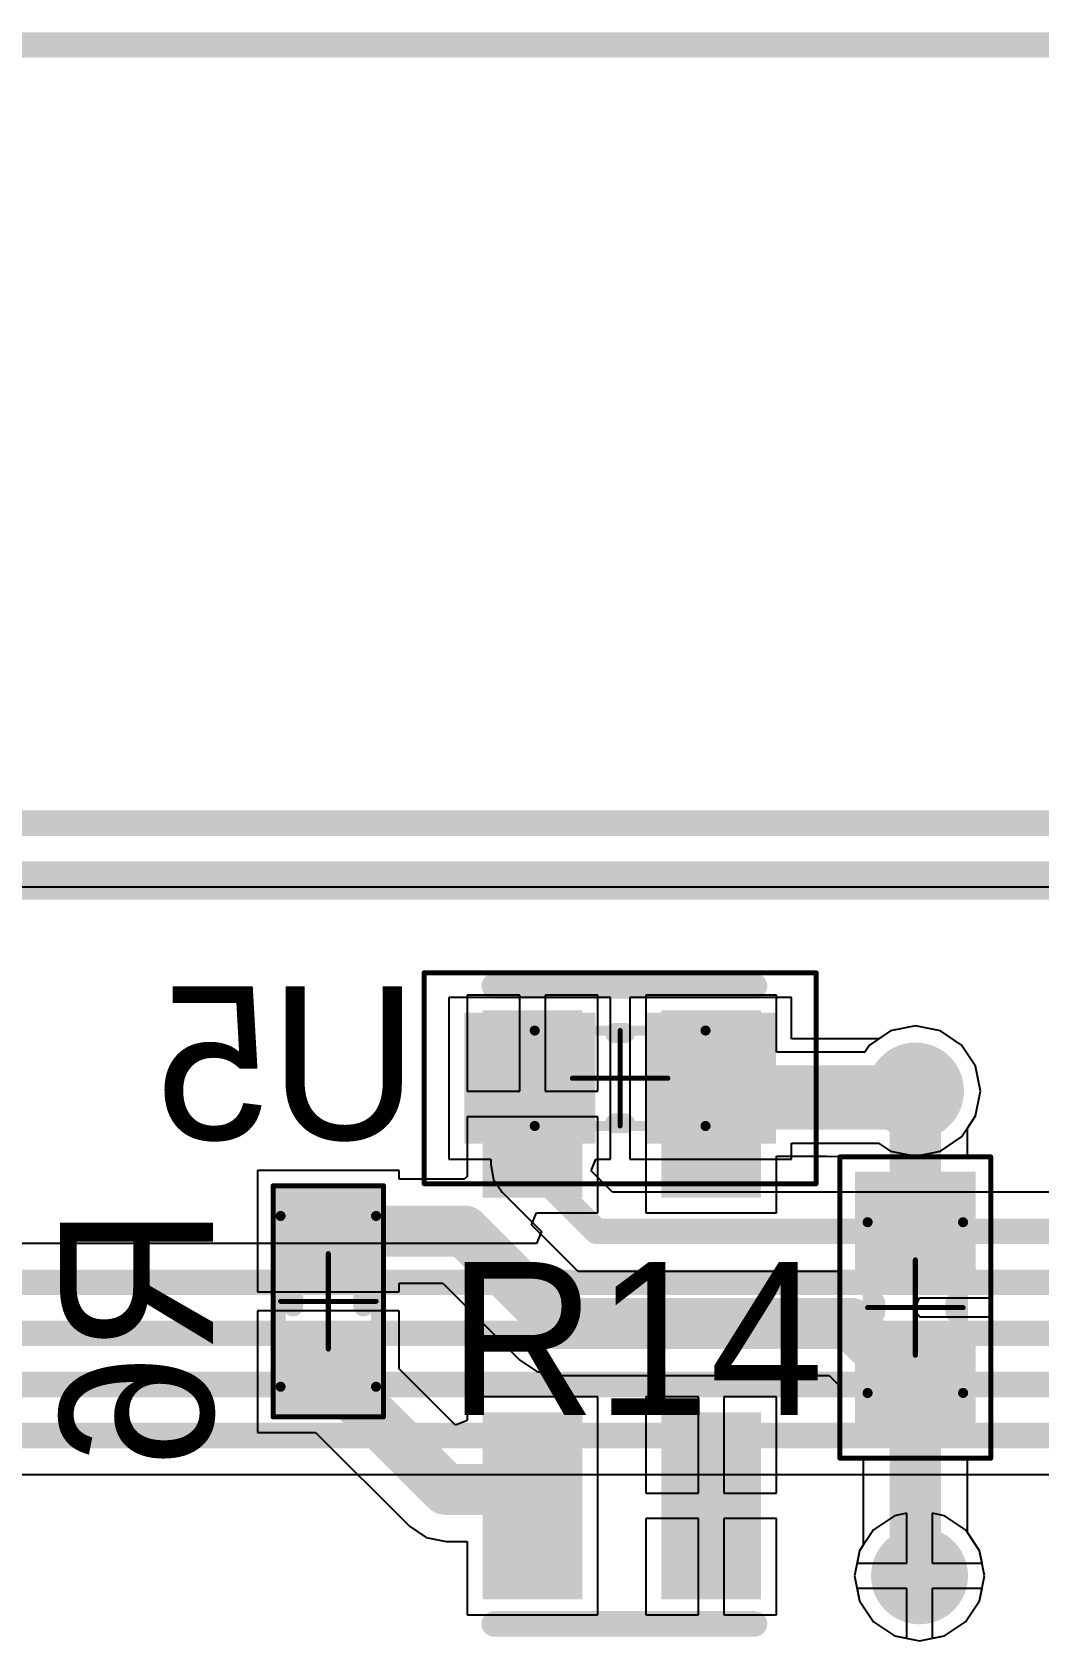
# Model space of a CAD drawing. Header units: millimetres. Extents: x 0 to 146, y 0 to 35.
# Drawn here: x 39.35 to 49.36, y 18.02 to 34.04 of the extents above; entities that cross this region are included whole.
import ezdxf

# ---------------------------------------------------------------- set-up
doc = ezdxf.new("R2010")
doc.units = ezdxf.units.MM
for name, color, linetype in [('BottomLayer', 5, 'Continuous'), ('BottomOverlay', 54, 'Continuous'), ('BottomPaste', 16, 'Continuous'), ('BottomSolder', 6, 'Continuous'), ('Mechanical1', 6, 'Continuous'), ('Mechanical13', 56, 'Continuous'), ('Mechanical15', 56, 'Continuous'), ('MultiLayer', 9, 'Continuous'), ('TopLayer', 1, 'Continuous'), ('TopOverlay', 2, 'Continuous'), ('TopPaste', 8, 'Continuous'), ('TopSolder', 216, 'Continuous'), ('ViaHoleLayer', 16, 'Continuous')]:
    doc.layers.add(name, color=color, linetype=linetype)

# ---------------------------------------------------------------- blocks, each defined once
blk = doc.blocks.new('QRE1113GR_B_14')
at = {"layer": 'BottomLayer'}
for points in [[(-2.82999942, 0.4939995199999999), (-1.17000274, 0.4939995199999999), (-2.82999942, 1.28400048), (-1.17000274, 1.28400048)], [(1.17000274, 0.4939995199999999), (2.82999942, 0.4939995199999999), (1.17000274, 1.28400048), (2.82999942, 1.28400048)], [(-2.82999942, -1.28400048), (-1.17000274, -1.28400048), (-2.82999942, -0.4939995199999999), (-1.17000274, -0.4939995199999999)], [(1.17000274, -1.28400048), (2.82999942, -1.28400048), (1.17000274, -0.4939995199999999), (2.82999942, -0.4939995199999999)]]:
    blk.add_solid(points, dxfattribs=at)
at = {"layer": 'BottomOverlay', "const_width": 0.254}
for points in [[(-3.175, -1.27), (-3.175, 1.3199999)], [(3.175, -1.27), (3.175, 1.3199999)], [(1.651, -2.032), (1.524, -2.032)]]:
    blk.add_lwpolyline(points, dxfattribs=at)
at = {"layer": 'BottomOverlay', "const_width": 0.127}
for points in [[(-3.2385, 1.3199999, 1), (-3.1115, 1.3199999, 1)], [(3.1115, 1.3199999, 1), (3.2385, 1.3199999, 1)], [(-3.2385, -1.27, 1), (-3.1115, -1.27, 1)], [(3.1115, -1.27, 1), (3.2385, -1.27, 1)], [(1.4605, -2.032, 1), (1.5875, -2.032, 1)], [(1.5875, -2.032, 1), (1.7145, -2.032, 1)]]:
    blk.add_lwpolyline(points, format="xyb", close=True, dxfattribs=at)
at = {"layer": 'BottomPaste'}
for points in [[(-2.82999942, 0.4939995199999999), (-1.17000274, 0.4939995199999999), (-2.82999942, 1.28400048), (-1.17000274, 1.28400048)], [(1.17000274, 0.4939995199999999), (2.82999942, 0.4939995199999999), (1.17000274, 1.28400048), (2.82999942, 1.28400048)], [(-2.82999942, -1.28400048), (-1.17000274, -1.28400048), (-2.82999942, -0.4939995199999999), (-1.17000274, -0.4939995199999999)], [(1.17000274, -1.28400048), (2.82999942, -1.28400048), (1.17000274, -0.4939995199999999), (2.82999942, -0.4939995199999999)]]:
    blk.add_solid(points, dxfattribs=at)
at = {"layer": 'BottomSolder'}
for points in [[(-2.93159942, 0.39239952), (-1.06840274, 0.39239952), (-2.93159942, 1.38560048), (-1.06840274, 1.38560048)], [(1.06840274, 0.39239952), (2.93159942, 0.39239952), (1.06840274, 1.38560048), (2.93159942, 1.38560048)], [(-2.93159942, -1.38560048), (-1.06840274, -1.38560048), (-2.93159942, -0.39239952), (-1.06840274, -0.39239952)], [(1.06840274, -1.38560048), (2.93159942, -1.38560048), (1.06840274, -0.39239952), (2.93159942, -0.39239952)]]:
    blk.add_solid(points, dxfattribs=at)
blk = doc.blocks.new('RESC0603_1608__M_49')
at = {"layer": 'Mechanical13', "const_width": 0.0999998}
for points in [[(0.8500008399999999, 0.47500032), (-0.8499983, 0.47500032)], [(-0.8499983, 0.47500032), (-0.8499983, -0.47499778)], [(0.8500008399999999, 0.47500032), (0.8500008399999999, -0.47499778)], [(0.8500008399999999, -0.47499778), (-0.8499983, -0.47499778)]]:
    blk.add_lwpolyline(points, dxfattribs=at)
at = {"layer": 'Mechanical13', "const_width": 0.0499999}
for points in [[(-0.8749969799999999, 0.47500032, 1), (-0.8249996199999998, 0.47500032, 1)], [(-0.8749969799999999, 0.47500032, 1), (-0.8249996199999998, 0.47500032, 1)], [(0.8250021599999999, 0.47500032, 1), (0.87499952, 0.47500032, 1)], [(0.8250021599999999, 0.47500032, 1), (0.87499952, 0.47500032, 1)], [(-0.8749969799999999, -0.47499778, 1), (-0.8249996199999998, -0.47499778, 1)], [(-0.8749969799999999, -0.47499778, 1), (-0.8249996199999998, -0.47499778, 1)], [(0.8250021599999999, -0.47499778, 1), (0.87499952, -0.47499778, 1)], [(0.8250021599999999, -0.47499778, 1), (0.87499952, -0.47499778, 1)]]:
    blk.add_lwpolyline(points, format="xyb", close=True, dxfattribs=at)
at = {"layer": 'Mechanical15', "const_width": 0.0499999}
for points in [[(1.95000118, 1.05000044), (-1.94999864, 1.05000044)], [(-1.94999864, 1.05000044), (-1.94999864, -1.0499979)], [(1.95000118, 1.05000044), (1.95000118, -1.0499979)], [(2.54e-06, 0.47500032), (2.54e-06, -0.47499778)], [(0.47500286, 2.54e-06), (-0.47499778, 2.54e-06)], [(1.95000118, -1.0499979), (-1.94999864, -1.0499979)]]:
    blk.add_lwpolyline(points, dxfattribs=at)
at = {"layer": 'Mechanical15', "const_width": 0.02499868}
for points in [[(-1.96249798, 1.05000044, 1), (-1.9374993, 1.05000044, 1)], [(-1.96249798, 1.05000044, 1), (-1.9374993, 1.05000044, 1)], [(1.93750184, 1.05000044, 1), (1.96250052, 1.05000044, 1)], [(1.93750184, 1.05000044, 1), (1.96250052, 1.05000044, 1)], [(-0.0124968, 0.47500032, 1), (0.01250188, 0.47500032, 1)], [(-0.48749712, 2.54e-06, 1), (-0.46249844, 2.54e-06, 1)], [(0.46250352, 2.54e-06, 1), (0.4875022, 2.54e-06, 1)], [(-0.0124968, -0.47499778, 1), (0.01250188, -0.47499778, 1)], [(-1.96249798, -1.0499979, 1), (-1.9374993, -1.0499979, 1)], [(-1.96249798, -1.0499979, 1), (-1.9374993, -1.0499979, 1)], [(1.93750184, -1.0499979, 1), (1.96250052, -1.0499979, 1)], [(1.93750184, -1.0499979, 1), (1.96250052, -1.0499979, 1)]]:
    blk.add_lwpolyline(points, format="xyb", close=True, dxfattribs=at)
at = {"layer": 'TopLayer'}
for points in [[(-0.3499993, -0.54999636), (-0.3499993, 0.55000144), (-1.4499971, -0.54999636), (-1.4499971, 0.55000144)], [(1.44999964, -0.54999636), (1.44999964, 0.55000144), (0.35000184, -0.54999636), (0.35000184, 0.55000144)]]:
    blk.add_solid(points, dxfattribs=at)
at = {"layer": 'TopOverlay', "const_width": 0.1999996}
for points in [[(0.0499999, 0.4500016399999999), (-0.0499999, 0.4500016399999999)], [(0.0499999, -0.4500016399999999), (-0.0499999, -0.4500016399999999)]]:
    blk.add_lwpolyline(points, dxfattribs=at)
at = {"layer": 'TopOverlay', "const_width": 0.0999998}
for points in [[(-0.0999998, 0.4500016399999999, 1), (0, 0.4500016399999999, 1)], [(0, 0.4500016399999999, 1), (0.0999998, 0.4500016399999999, 1)], [(-0.0999998, -0.4500016399999999, 1), (0, -0.4500016399999999, 1)], [(0, -0.4500016399999999, 1), (0.0999998, -0.4500016399999999, 1)]]:
    blk.add_lwpolyline(points, format="xyb", close=True, dxfattribs=at)
at = {"layer": 'TopPaste'}
for points in [[(-0.3499993, -0.54999636), (-0.3499993, 0.55000144), (-1.4499971, -0.54999636), (-1.4499971, 0.55000144)], [(1.44999964, -0.54999636), (1.44999964, 0.55000144), (0.35000184, -0.54999636), (0.35000184, 0.55000144)]]:
    blk.add_solid(points, dxfattribs=at)
at = {"layer": 'TopSolder'}
for points in [[(-0.2483993, -0.65159636), (-0.2483993, 0.65160144), (-1.5515971, -0.65159636), (-1.5515971, 0.65160144)], [(1.55159964, -0.65159636), (1.55159964, 0.65160144), (0.24840184, -0.65159636), (0.24840184, 0.65160144)]]:
    blk.add_solid(points, dxfattribs=at)
blk = doc.blocks.new('RESC0603_1608__N_B_56')
at = {"layer": 'BottomLayer'}
for points in [[(-1.2499975, 0.499999), (-1.2499975, -0.499999), (-0.3499993, 0.499999), (-0.3499993, -0.499999)], [(0.35000184, 0.499999), (0.35000184, -0.499999), (1.25000004, 0.499999), (1.25000004, -0.499999)]]:
    blk.add_solid(points, dxfattribs=at)
at = {"layer": 'BottomOverlay', "const_width": 0.1999996}
for points in [[(0.0499999, 0.3999992), (-0.0499999, 0.3999992)], [(0.0499999, -0.3999992), (-0.0499999, -0.3999992)]]:
    blk.add_lwpolyline(points, dxfattribs=at)
at = {"layer": 'BottomOverlay', "const_width": 0.0999998}
for points in [[(-0.0999998, 0.3999992, 1), (0, 0.3999992, 1)], [(0, 0.3999992, 1), (0.0999998, 0.3999992, 1)], [(-0.0999998, -0.3999992, 1), (0, -0.3999992, 1)], [(0, -0.3999992, 1), (0.0999998, -0.3999992, 1)]]:
    blk.add_lwpolyline(points, format="xyb", close=True, dxfattribs=at)
at = {"layer": 'BottomPaste'}
for points in [[(-1.2499975, 0.499999), (-1.2499975, -0.499999), (-0.3499993, 0.499999), (-0.3499993, -0.499999)], [(0.35000184, 0.499999), (0.35000184, -0.499999), (1.25000004, 0.499999), (1.25000004, -0.499999)]]:
    blk.add_solid(points, dxfattribs=at)
at = {"layer": 'BottomSolder'}
for points in [[(-1.3515975, 0.601599), (-1.3515975, -0.601599), (-0.2483993, 0.601599), (-0.2483993, -0.601599)], [(0.24840184, 0.601599), (0.24840184, -0.601599), (1.35160004, 0.601599), (1.35160004, -0.601599)]]:
    blk.add_solid(points, dxfattribs=at)
at = {"layer": 'Mechanical13', "const_width": 0.0999998}
for points in [[(0.8500008399999999, 0.47500032), (-0.8499983, 0.47500032)], [(-0.8499983, -0.47499778), (-0.8499983, 0.47500032)], [(0.8500008399999999, -0.47499778), (0.8500008399999999, 0.47500032)], [(0.8500008399999999, -0.47499778), (-0.8499983, -0.47499778)]]:
    blk.add_lwpolyline(points, dxfattribs=at)
at = {"layer": 'Mechanical13', "const_width": 0.0499999}
for points in [[(-0.8749969799999999, 0.47500032, 1), (-0.8249996199999998, 0.47500032, 1)], [(-0.8749969799999999, 0.47500032, 1), (-0.8249996199999998, 0.47500032, 1)], [(0.8250021599999999, 0.47500032, 1), (0.87499952, 0.47500032, 1)], [(0.8250021599999999, 0.47500032, 1), (0.87499952, 0.47500032, 1)], [(-0.8749969799999999, -0.47499778, 1), (-0.8249996199999998, -0.47499778, 1)], [(-0.8749969799999999, -0.47499778, 1), (-0.8249996199999998, -0.47499778, 1)], [(0.8250021599999999, -0.47499778, 1), (0.87499952, -0.47499778, 1)], [(0.8250021599999999, -0.47499778, 1), (0.87499952, -0.47499778, 1)]]:
    blk.add_lwpolyline(points, format="xyb", close=True, dxfattribs=at)
at = {"layer": 'Mechanical15', "const_width": 0.0499999}
for points in [[(1.50000208, 0.75000104), (-1.49999954, 0.75000104)], [(-1.49999954, -0.7499985), (-1.49999954, 0.75000104)], [(1.50000208, -0.7499985), (1.50000208, 0.75000104)], [(2.54e-06, -0.47499778), (2.54e-06, 0.47500032)], [(0.47500286, 0), (-0.47499778, 0)], [(1.50000208, -0.7499985), (-1.49999954, -0.7499985)]]:
    blk.add_lwpolyline(points, dxfattribs=at)
at = {"layer": 'Mechanical15', "const_width": 0.02499868}
for points in [[(-1.51249888, 0.75000104, 1), (-1.4875002, 0.75000104, 1)], [(-1.51249888, 0.75000104, 1), (-1.4875002, 0.75000104, 1)], [(1.48750274, 0.75000104, 1), (1.51250142, 0.75000104, 1)], [(1.48750274, 0.75000104, 1), (1.51250142, 0.75000104, 1)], [(-0.0124968, 0.47500032, 1), (0.01250188, 0.47500032, 1)], [(-0.48749712, 0, 1), (-0.46249844, 0, 1)], [(0.46250352, 0, 1), (0.4875022, 0, 1)], [(-0.0124968, -0.47499778, 1), (0.01250188, -0.47499778, 1)], [(-1.51249888, -0.7499985, 1), (-1.4875002, -0.7499985, 1)], [(-1.51249888, -0.7499985, 1), (-1.4875002, -0.7499985, 1)], [(1.48750274, -0.7499985, 1), (1.51250142, -0.7499985, 1)], [(1.48750274, -0.7499985, 1), (1.51250142, -0.7499985, 1)]]:
    blk.add_lwpolyline(points, format="xyb", close=True, dxfattribs=at)
blk = doc.blocks.new('RESC0603_1608__L_B_57')
at = {"layer": 'BottomLayer'}
for points in [[(-1.0499979, 0.44999656), (-1.0499979, -0.4500016399999999), (-0.3499993, 0.44999656), (-0.3499993, -0.4500016399999999)], [(0.35000184, 0.44999656), (0.35000184, -0.4500016399999999), (1.05000044, 0.44999656), (1.05000044, -0.4500016399999999)]]:
    blk.add_solid(points, dxfattribs=at)
at = {"layer": 'BottomOverlay', "const_width": 0.1999996}
for points in [[(-0.0499999, 0.35000184), (0.0499999, 0.35000184)], [(-0.0499999, -0.35000184), (0.0499999, -0.35000184)]]:
    blk.add_lwpolyline(points, dxfattribs=at)
at = {"layer": 'BottomOverlay', "const_width": 0.0999998}
for points in [[(-0.0999998, 0.35000184, 1), (0, 0.35000184, 1)], [(0, 0.35000184, 1), (0.0999998, 0.35000184, 1)], [(-0.0999998, -0.35000184, 1), (0, -0.35000184, 1)], [(0, -0.35000184, 1), (0.0999998, -0.35000184, 1)]]:
    blk.add_lwpolyline(points, format="xyb", close=True, dxfattribs=at)
at = {"layer": 'BottomPaste'}
for points in [[(-1.0499979, 0.44999656), (-1.0499979, -0.4500016399999999), (-0.3499993, 0.44999656), (-0.3499993, -0.4500016399999999)], [(0.35000184, 0.44999656), (0.35000184, -0.4500016399999999), (1.05000044, 0.44999656), (1.05000044, -0.4500016399999999)]]:
    blk.add_solid(points, dxfattribs=at)
at = {"layer": 'BottomSolder'}
for points in [[(-1.1515979, 0.55159656), (-1.1515979, -0.5516016399999999), (-0.2483993, 0.55159656), (-0.2483993, -0.5516016399999999)], [(0.24840184, 0.55159656), (0.24840184, -0.5516016399999999), (1.15160044, 0.55159656), (1.15160044, -0.5516016399999999)]]:
    blk.add_solid(points, dxfattribs=at)
at = {"layer": 'Mechanical13', "const_width": 0.0999998}
for points in [[(-0.8499983, 0.47499778), (-0.8499983, -0.47500286)], [(-0.8499983, 0.47499778), (0.8500008399999999, 0.47499778)], [(0.8500008399999999, 0.47499778), (0.8500008399999999, -0.47500286)], [(-0.8499983, -0.47500286), (0.8500008399999999, -0.47500286)]]:
    blk.add_lwpolyline(points, dxfattribs=at)
at = {"layer": 'Mechanical13', "const_width": 0.0499999}
for points in [[(-0.8749969799999999, 0.47499778, 1), (-0.8249996199999998, 0.47499778, 1)], [(-0.8749969799999999, 0.47499778, 1), (-0.8249996199999998, 0.47499778, 1)], [(0.8250021599999999, 0.47499778, 1), (0.87499952, 0.47499778, 1)], [(0.8250021599999999, 0.47499778, 1), (0.87499952, 0.47499778, 1)], [(-0.8749969799999999, -0.47500286, 1), (-0.8249996199999998, -0.47500286, 1)], [(-0.8749969799999999, -0.47500286, 1), (-0.8249996199999998, -0.47500286, 1)], [(0.8250021599999999, -0.47500286, 1), (0.87499952, -0.47500286, 1)], [(0.8250021599999999, -0.47500286, 1), (0.87499952, -0.47500286, 1)]]:
    blk.add_lwpolyline(points, format="xyb", close=True, dxfattribs=at)
at = {"layer": 'Mechanical15', "const_width": 0.0499999}
for points in [[(-1.1499977, 0.5499989), (-1.1499977, -0.55000144)], [(-1.1499977, 0.5499989), (1.15000024, 0.5499989)], [(2.54e-06, 0.47499778), (2.54e-06, -0.47500286)], [(1.15000024, 0.5499989), (1.15000024, -0.55000144)], [(-0.47499778, -2.54e-06), (0.47500032, -2.54e-06)], [(-1.1499977, -0.55000144), (1.15000024, -0.55000144)]]:
    blk.add_lwpolyline(points, dxfattribs=at)
at = {"layer": 'Mechanical15', "const_width": 0.02499868}
for points in [[(-1.16249704, 0.5499989, 1), (-1.13749836, 0.5499989, 1)], [(-1.16249704, 0.5499989, 1), (-1.13749836, 0.5499989, 1)], [(-0.0124968, 0.47499778, 1), (0.01250188, 0.47499778, 1)], [(1.1375009, 0.5499989, 1), (1.16249958, 0.5499989, 1)], [(1.1375009, 0.5499989, 1), (1.16249958, 0.5499989, 1)], [(-0.48749712, -2.54e-06, 1), (-0.46249844, -2.54e-06, 1)], [(0.46250098, -2.54e-06, 1), (0.4874996599999999, -2.54e-06, 1)], [(-0.0124968, -0.47500286, 1), (0.01250188, -0.47500286, 1)], [(-1.16249704, -0.55000144, 1), (-1.13749836, -0.55000144, 1)], [(-1.16249704, -0.55000144, 1), (-1.13749836, -0.55000144, 1)], [(1.1375009, -0.55000144, 1), (1.16249958, -0.55000144, 1)], [(1.1375009, -0.55000144, 1), (1.16249958, -0.55000144, 1)]]:
    blk.add_lwpolyline(points, format="xyb", close=True, dxfattribs=at)

msp = doc.modelspace()

# ---------------------------------------------------------------- linework, layer by layer
at = {"layer": 'BottomLayer'}
for p, q in [((2.03661264, 25.52737846), (138.56156184, 25.52737592)), ((44.19903784, 24.44968186), (43.6770399, 24.44968186)), ((43.6770399, 24.44968186), (43.6770399, 23.49268098)), ((44.19903784, 23.49268098), (44.19903784, 24.44968186)), ((44.97504086, 24.44968186), (44.45303784, 24.44968186)), ((44.45303784, 24.44968186), (44.45303784, 23.49268098)), ((44.97504086, 23.49268098), (44.97504086, 24.44968186)), ((46.75304086, 24.44968186), (45.4550399, 24.44968186)), ((45.4550399, 24.44968186), (45.4550399, 22.28168518)), ((46.75304086, 23.88363524), (46.75304086, 24.44968186)), ((47.8898458, 24.0935383), (47.6798005, 23.9531906)), ((48.1376101, 24.14282192), (47.8898458, 24.0935383)), ((48.3853744, 24.0935383), (48.1376101, 24.14282192)), ((48.59541969999999, 23.9531906), (48.3853744, 24.0935383)), ((47.63332612, 23.88363524), (46.75304086, 23.88363524)), ((47.6798005, 23.9531906), (47.63332612, 23.88363524)), ((48.73576739999999, 23.7431453), (48.59541969999999, 23.9531906)), ((48.78505102, 23.495381), (48.73576739999999, 23.7431453)), ((43.6770399, 23.49268098), (44.19903784, 23.49268098)), ((44.45303784, 23.49268098), (44.97504086, 23.49268098)), ((48.73576739999999, 23.2476167), (48.78505102, 23.495381)), ((44.32603784, 23.23868098), (43.6770399, 23.23868098)), ((43.6770399, 23.23868098), (43.6770399, 22.64405428)), ((44.97504086, 23.23868098), (44.32603784, 23.23868098)), ((44.97504086, 22.28168518), (44.97504086, 23.23868098)), ((48.6539921, 23.12523188), (48.73576739999999, 23.2476167)), ((48.6539921, 22.84338078), (48.6539921, 23.12523188)), ((46.75304086, 22.28168518), (46.75304086, 22.8477318)), ((46.75304086, 22.8477318), (47.25684224, 22.8477318)), ((47.25684224, 22.8477318), (47.38204138, 22.84337824)), ((47.38204138, 22.84337824), (47.38204138, 21.69933176)), ((48.89003938, 22.84338078), (48.6539921, 22.84338078)), ((48.89003938, 21.43538258), (48.89003938, 22.84338078)), ((42.99804202, 22.70538258), (41.59004382, 22.70538258)), ((41.59004382, 22.70538258), (41.59004382, 21.49738398)), ((42.99804202, 22.619335), (42.99804202, 22.70538258)), ((43.64691804, 22.619335), (42.99804202, 22.619335)), ((43.6770399, 22.64405428), (43.64691804, 22.619335)), ((44.3164468, 22.16435242), (44.36504969999999, 22.28168518)), ((44.36504969999999, 22.28168518), (44.97504086, 22.28168518)), ((45.4550399, 22.28168518), (46.75304086, 22.28168518)), ((44.78146745999999, 21.69933176), (44.3164468, 22.16435242)), ((47.38204138, 21.69933176), (44.78146745999999, 21.69933176)), ((41.59004382, 21.49738398), (42.99804202, 21.49738398)), ((42.99804202, 21.49738398), (42.99804202, 21.58343156)), ((42.99804202, 21.58343156), (43.43237694, 21.58343156)), ((43.43237694, 21.58343156), (44.20067614, 20.81513236)), ((42.99804202, 21.30538284), (41.59004382, 21.30538284)), ((41.59004382, 21.30538284), (41.59004382, 20.09738424)), ((42.99804202, 20.7298798), (42.99804202, 21.30538284)), ((48.12434114, 21.31423474), (48.17770907999999, 21.43538258)), ((48.18113554, 21.24338144), (48.12434114, 21.31423474)), ((48.17770907999999, 21.43538258), (48.89003938, 21.43538258)), ((48.89003938, 21.24338144), (48.18113554, 21.24338144)), ((48.89003938, 19.83538324), (48.89003938, 21.24338144)), ((43.55970713999999, 20.16821468), (42.99804202, 20.7298798)), ((44.20067614, 20.81513236), (44.36871238, 20.7028542)), ((44.36871238, 20.7028542), (44.56692382, 20.66342578)), ((44.56692382, 20.66342578), (44.56693652, 20.66342832)), ((44.56693652, 20.66342832), (47.27949904, 20.66342832)), ((47.27949904, 20.66342832), (47.38204138, 20.56088852)), ((47.38204138, 20.56088852), (47.38204138, 19.83538324)), ((44.97504086, 20.4496797), (43.6770399, 20.4496797)), ((43.6770399, 20.4496797), (43.6770399, 20.21681758)), ((44.97504086, 18.28168302), (44.97504086, 20.4496797)), ((45.97703783999999, 20.4496797), (45.4550399, 20.4496797)), ((45.4550399, 20.4496797), (45.4550399, 19.49267882)), ((45.97703783999999, 19.49267882), (45.97703783999999, 20.4496797)), ((46.75304086, 20.4496797), (46.23103784, 20.4496797)), ((46.23103784, 20.4496797), (46.23103784, 19.49267882)), ((46.75304086, 19.49267882), (46.75304086, 20.4496797)), ((43.6770399, 20.21681758), (43.55970713999999, 20.16821468)), ((41.59004382, 20.09738424), (42.16554686, 20.09738424)), ((42.16554686, 20.09738424), (43.10037353999999, 19.16255756)), ((47.38204138, 19.83538324), (47.61808866, 19.83538324)), ((47.61808866, 19.83538324), (47.61808866, 18.97482108)), ((48.6539921, 19.0995427), (48.6539921, 19.83538324)), ((48.6539921, 19.83538324), (48.89003938, 19.83538324)), ((45.4550399, 19.49267882), (45.97703783999999, 19.49267882)), ((46.23103784, 19.49267882), (46.75304086, 19.49267882)), ((45.97703783999999, 19.23867882), (45.4550399, 19.23867882)), ((45.4550399, 19.23867882), (45.4550399, 18.28168302)), ((45.97703783999999, 18.28168302), (45.97703783999999, 19.23867882)), ((46.75304086, 19.23867882), (46.23103784, 19.23867882)), ((46.23103784, 19.23867882), (46.23103784, 18.28168302)), ((46.75304086, 18.28168302), (46.75304086, 19.23867882)), ((43.10037353999999, 19.16255756), (43.26840723999999, 19.0502794)), ((48.77586638, 18.9171453), (48.6539921, 19.0995427)), ((43.26840723999999, 19.0502794), (43.46662122, 19.01085352)), ((43.46662122, 19.01085352), (43.6770399, 19.01085352)), ((43.6770399, 19.01085352), (43.6770399, 18.28168302)), ((47.57955178, 18.9171453), (47.53026816, 18.669381)), ((47.61808866, 18.97482108), (47.57955178, 18.9171453)), ((48.82515, 18.669381), (48.77586638, 18.9171453)), ((47.53026816, 18.669381), (47.57955178, 18.4216167)), ((48.77586638, 18.4216167), (48.82515, 18.669381)), ((47.57955178, 18.4216167), (47.71989948, 18.2115714)), ((48.63551868, 18.2115714), (48.77586638, 18.4216167)), ((43.6770399, 18.28168302), (44.97504086, 18.28168302)), ((45.4550399, 18.28168302), (45.97703783999999, 18.28168302)), ((46.23103784, 18.28168302), (46.75304086, 18.28168302)), ((47.71989948, 18.2115714), (47.92994478, 18.0712237)), ((48.42547338, 18.0712237), (48.63551868, 18.2115714)), ((47.92994478, 18.0712237), (48.17770907999999, 18.02194008)), ((48.17770907999999, 18.02194008), (48.42547338, 18.0712237))]:
    msp.add_line(p, q, dxfattribs=at)
for points, const_width in [([(47.9471101, 23.495381, 1), (48.3281101, 23.495381, 1)], 0.3809999999999999), ([(48.00904038, 23.49381128, 1), (48.26304038, 23.49381128, 1)], 0.254), ([(48.00904038, 23.49381128, 1), (48.26304038, 23.49381128, 1)], 0.254), ([(48.00904038, 23.49381128, 1), (48.26304038, 23.49381128, 1)], 0.254), ([(48.01061009999999, 23.495381, 1), (48.2646101, 23.495381, 1)], 0.254), ([(45.97704038, 23.36568352, 1), (46.23104038, 23.36568352, 1)], 0.254), ([(47.88091262, 23.36568352, 1), (48.13491261999999, 23.36568352, 1)], 0.254), ([(47.88091262, 23.36568352, 1), (48.13491261999999, 23.36568352, 1)], 0.254), ([(42.16704291999999, 22.10138328, 1), (42.42104292, 22.10138328, 1)], 0.254), ([(43.51992058, 22.10138328, 1), (43.77392058, 22.10138328, 1)], 0.254), ([(43.51992058, 22.10138328, 1), (43.77392058, 22.10138328, 1)], 0.254), ([(48.00904038, 22.13938168, 1), (48.26304038, 22.13938168, 1)], 0.254), ([(44.43992382, 21.18138004, 1), (44.69392381999999, 21.18138004, 1)], 0.254), ([(44.43992382, 21.18138004, 1), (44.69392381999999, 21.18138004, 1)], 0.254), ([(47.36704268, 21.18138004, 1), (47.62104268, 21.18138004, 1)], 0.254), ([(47.36704268, 21.18138004, 1), (47.62104268, 21.18138004, 1)], 0.254), ([(47.76303884, 20.78538388, 1), (48.01703884, 20.78538388, 1)], 0.254), ([(42.16704291999999, 20.70138354, 1), (42.42104292, 20.70138354, 1)], 0.254), ([(42.26704272, 20.70138354, 1), (42.52104272, 20.70138354, 1)], 0.254), ([(42.26704272, 20.70138354, 1), (42.52104272, 20.70138354, 1)], 0.254), ([(42.36304456, 20.6053817, 1), (42.61704456, 20.6053817, 1)], 0.254), ([(42.36304456, 20.6053817, 1), (42.61704456, 20.6053817, 1)], 0.254), ([(42.36304456, 20.5053819, 1), (42.61704456, 20.5053819, 1)], 0.254), ([(42.36304456, 20.5053819, 1), (42.61704456, 20.5053819, 1)], 0.254), ([(48.00904038, 20.53938234, 1), (48.26304038, 20.53938234, 1)], 0.254), ([(43.33962122, 19.52880524, 1), (43.59362122, 19.52880524, 1)], 0.254), ([(43.33962122, 19.52880524, 1), (43.59362122, 19.52880524, 1)], 0.254), ([(44.0580399, 19.52880524, 1), (44.31203989999999, 19.52880524, 1)], 0.254), ([(44.0580399, 19.52880524, 1), (44.31203989999999, 19.52880524, 1)], 0.254), ([(44.19904037999999, 19.38780476, 1), (44.45304038, 19.38780476, 1)], 0.254), ([(44.19904037999999, 19.38780476, 1), (44.45304038, 19.38780476, 1)], 0.254), ([(44.19904037999999, 19.36568136, 1), (44.45304038, 19.36568136, 1)], 0.254), ([(47.98720908, 18.669381, 1), (48.36820908, 18.669381, 1)], 0.3809999999999999), ([(48.00904038, 18.7110497, 1), (48.26304038, 18.7110497, 1)], 0.254), ([(48.00904038, 18.7110497, 1), (48.26304038, 18.7110497, 1)], 0.254), ([(48.05070908, 18.669381, 1), (48.30470907999999, 18.669381, 1)], 0.254)]:
    msp.add_lwpolyline(points, format="xyb", close=True, dxfattribs=dict(at, const_width=const_width))
at = {"layer": 'BottomLayer', "const_width": 0.508}
for points in [[(48.00791261999999, 23.36568352), (48.13604038, 23.49381128)], [(48.13604038, 23.49381128), (48.1376101, 23.495381)], [(48.13604038, 22.13938168), (48.13604038, 23.49381128)], [(46.10404037999999, 23.36568352), (48.00791261999999, 23.36568352)], [(42.29404292, 22.10138328), (43.64692058, 22.10138328)], [(43.64692058, 22.10138328), (44.56692382, 21.18138004)], [(44.56692382, 21.18138004), (47.49404268, 21.18138004)], [(47.49404268, 21.18138004), (47.89003884, 20.78538388)], [(42.29404292, 20.70138354), (42.39404271999999, 20.70138354)], [(42.39404271999999, 20.70138354), (42.49004456, 20.6053817)], [(42.49004456, 20.5053819), (42.49004456, 20.6053817)], [(42.49004456, 20.5053819), (43.46662122, 19.52880524)], [(48.13604038, 18.7110497), (48.13604038, 20.53938234)], [(43.46662122, 19.52880524), (44.1850399, 19.52880524)], [(44.1850399, 19.52880524), (44.32604038, 19.38780476)], [(44.32604038, 19.36568136), (44.32604038, 19.38780476)], [(48.13604038, 18.7110497), (48.17770907999999, 18.669381)]]:
    msp.add_lwpolyline(points, dxfattribs=at)
at = {"layer": 'BottomOverlay', "const_width": 0.254}
msp.add_lwpolyline([(2.032, 25.654), (138.557, 25.654)], dxfattribs=at)
at = {"layer": 'BottomSolder', "const_width": 0.4826}
for points in [[(47.8963101, 23.495381, 1), (48.37891009999999, 23.495381, 1)], [(47.93640908, 18.669381, 1), (48.41900908, 18.669381, 1)]]:
    msp.add_lwpolyline(points, format="xyb", close=True, dxfattribs=at)
at = {"layer": 'Mechanical1', "const_width": 0.254}
msp.add_lwpolyline([(2.032381, 26.162381), (138.5616101, 26.162381)], dxfattribs=at)
at = {"layer": 'MultiLayer', "const_width": 0.3809999999999999}
for points in [[(47.9471101, 23.495381, 1), (48.3281101, 23.495381, 1)], [(47.98720908, 18.669381, 1), (48.36820908, 18.669381, 1)]]:
    msp.add_lwpolyline(points, format="xyb", close=True, dxfattribs=at)
at = {"layer": 'TopLayer'}
for p, q in [((2.03661264, 25.52738354), (138.56161264, 25.52737338)), ((45.10219834, 24.4263799), (43.49420053999999, 24.4263799)), ((43.49420053999999, 24.4263799), (43.49420053999999, 22.8183821)), ((45.10219834, 22.8183821), (45.10219834, 24.4263799)), ((46.90219728, 24.4263799), (45.29419948, 24.4263799)), ((45.29419948, 24.4263799), (45.29419948, 22.8183821)), ((46.90219728, 24.01333272), (46.90219728, 24.4263799)), ((47.8898458, 24.0935383), (47.76981048, 24.01333272)), ((48.1376101, 24.14282192), (47.8898458, 24.0935383)), ((48.3853744, 24.0935383), (48.1376101, 24.14282192)), ((48.59541969999999, 23.9531906), (48.3853744, 24.0935383)), ((47.76981048, 24.01333272), (46.90219728, 24.01333272)), ((48.73576739999999, 23.7431453), (48.59541969999999, 23.9531906)), ((48.78505102, 23.495381), (48.73576739999999, 23.7431453)), ((48.73576739999999, 23.2476167), (48.78505102, 23.495381)), ((48.59541969999999, 23.0375714), (48.73576739999999, 23.2476167)), ((46.90219728, 22.8183821), (46.90219728, 22.97742928)), ((46.90219728, 22.97742928), (47.76981048, 22.97742928)), ((47.76981048, 22.97742928), (47.8898458, 22.8972237)), ((48.3853744, 22.8972237), (48.59541969999999, 23.0375714)), ((43.49420053999999, 22.8183821), (43.90973438, 22.8183821)), ((43.90973438, 22.8183821), (43.90973438, 22.76279166)), ((43.90973438, 22.76279166), (43.93930506, 22.61413308)), ((44.90931582, 22.70104934), (44.95791618, 22.8183821)), ((44.95791618, 22.8183821), (45.10219834, 22.8183821)), ((45.29419948, 22.8183821), (46.90219728, 22.8183821)), ((47.8898458, 22.8972237), (48.1376101, 22.84794008)), ((48.1376101, 22.84794008), (48.3853744, 22.8972237)), ((43.93930506, 22.61413308), (44.02351367999999, 22.4881059)), ((45.1235191, 22.48684606), (44.90931582, 22.70104934)), ((44.02351367999999, 22.4881059), (44.41543822, 22.09617882)), ((54.0126301, 22.48684606), (45.1235191, 22.48684606)), ((44.36683786, 21.97884606), (35.59851656, 21.97884606)), ((44.41543822, 22.09617882), (44.36683786, 21.97884606)), ((6.8626101, 19.67791594), (54.45370363999999, 19.67791594)), ((47.92994478, 19.2675383), (47.71989948, 19.1271906)), ((48.05070908, 19.29155908), (47.92994478, 19.2675383)), ((48.05070908, 18.796381), (48.05070908, 19.29155908)), ((48.42547338, 19.2675383), (48.30470907999999, 19.29155908)), ((48.30470907999999, 19.29155908), (48.30470907999999, 18.796381)), ((48.63551868, 19.1271906), (48.42547338, 19.2675383)), ((47.71989948, 19.1271906), (47.57955178, 18.9171453)), ((48.77586638, 18.9171453), (48.63551868, 19.1271906)), ((47.57955178, 18.9171453), (47.555531, 18.796381)), ((48.79988716, 18.796381), (48.77586638, 18.9171453)), ((47.555531, 18.796381), (48.05070908, 18.796381)), ((48.30470907999999, 18.796381), (48.79988716, 18.796381)), ((48.05070908, 18.542381), (47.555531, 18.542381)), ((47.555531, 18.542381), (47.57955178, 18.4216167)), ((47.57955178, 18.4216167), (47.71989948, 18.2115714)), ((48.05070908, 18.04720292), (48.05070908, 18.542381)), ((48.79988716, 18.542381), (48.30470907999999, 18.542381)), ((48.30470907999999, 18.542381), (48.30470907999999, 18.04720292)), ((48.63551868, 18.2115714), (48.77586638, 18.4216167)), ((48.77586638, 18.4216167), (48.79988716, 18.542381)), ((47.71989948, 18.2115714), (47.92994478, 18.0712237)), ((48.42547338, 18.0712237), (48.63551868, 18.2115714)), ((47.92994478, 18.0712237), (48.05070908, 18.04720292)), ((48.30470907999999, 18.04720292), (48.42547338, 18.0712237))]:
    msp.add_line(p, q, dxfattribs=at)
for points, const_width in [([(46.09819837999999, 23.622381), (46.22519838, 23.495381)], 0.508), ([(44.2006101, 23.52479166), (44.29819944, 23.622381)], 0.254), ([(46.22519838, 23.495381), (48.1376101, 23.495381)], 0.508), ([(44.2006101, 23.52479166), (44.29819944, 23.52479166)], 0.254), ([(44.29819944, 22.76279166), (44.29819944, 23.52479166)], 0.254), ([(44.29819944, 22.76279166), (44.9626101, 22.098381)], 0.254), ([(44.9626101, 22.098381), (57.73219086, 22.098381)], 0.254), ([(35.4376101, 21.590381), (57.52177218, 21.590381)], 0.254), ([(25.94202076, 21.082381), (55.1226101, 21.082381)], 0.254), ([(16.15540076, 20.574381), (54.91219142, 20.574381)], 0.254), ([(6.8626101, 20.066381), (54.61461009999999, 20.066381)], 0.254)]:
    msp.add_lwpolyline(points, dxfattribs=dict(at, const_width=const_width))
for points, const_width in [([(45.97119838, 23.622381, 1), (46.22519838, 23.622381, 1)], 0.254), ([(47.9471101, 23.495381, 1), (48.3281101, 23.495381, 1)], 0.3809999999999999), ([(44.23469944, 23.622381, 1), (44.36169944, 23.622381, 1)], 0.127), ([(46.09819837999999, 23.495381, 1), (46.35219838, 23.495381, 1)], 0.254), ([(46.09819837999999, 23.495381, 1), (46.35219838, 23.495381, 1)], 0.254), ([(48.01061009999999, 23.495381, 1), (48.2646101, 23.495381, 1)], 0.254), ([(44.1371101, 23.52479166, 1), (44.2641101, 23.52479166, 1)], 0.127), ([(44.1371101, 23.52479166, 1), (44.2641101, 23.52479166, 1)], 0.127), ([(44.23469944, 23.52479166, 1), (44.36169944, 23.52479166, 1)], 0.127), ([(44.23469944, 23.52479166, 1), (44.36169944, 23.52479166, 1)], 0.127), ([(44.23469944, 22.76279166, 1), (44.36169944, 22.76279166, 1)], 0.127), ([(44.23469944, 22.76279166, 1), (44.36169944, 22.76279166, 1)], 0.127), ([(44.89911009999999, 22.098381, 1), (45.0261101, 22.098381, 1)], 0.127), ([(44.89911009999999, 22.098381, 1), (45.0261101, 22.098381, 1)], 0.127), ([(47.98720908, 18.669381, 1), (48.36820908, 18.669381, 1)], 0.3809999999999999)]:
    msp.add_lwpolyline(points, format="xyb", close=True, dxfattribs=dict(at, const_width=const_width))
at = {"layer": 'TopOverlay', "const_width": 0.254}
for points in [[(0.0042291, 33.909), (65.42362328, 33.909)], [(2.032, 25.527), (138.557, 25.527)]]:
    msp.add_lwpolyline(points, dxfattribs=at)
at = {"layer": 'TopSolder', "const_width": 0.4826}
for points in [[(47.8963101, 23.495381, 1), (48.37891009999999, 23.495381, 1)], [(47.93640908, 18.669381, 1), (48.41900908, 18.669381, 1)]]:
    msp.add_lwpolyline(points, format="xyb", close=True, dxfattribs=at)
at = {"layer": 'ViaHoleLayer', "const_width": 0.254}
for points in [[(48.01061009999999, 23.495381, 1), (48.2646101, 23.495381, 1)], [(48.05070908, 18.669381, 1), (48.30470907999999, 18.669381, 1)]]:
    msp.add_lwpolyline(points, format="xyb", close=True, dxfattribs=at)

# ---------------------------------------------------------------- block references
for name, p, rotation in [('QRE1113GR_B_14', (45.21504038, 21.36568244), 270), ('RESC0603_1608__M_49', (45.19820017999999, 23.62238354), 180), ('RESC0603_1608__N_B_56', (48.13604038, 21.33938328), 270), ('RESC0603_1608__L_B_57', (42.29404038, 21.40138214), 90)]:
    msp.add_blockref(name, p, dxfattribs=dict(rotation=rotation))

# ---------------------------------------------------------------- texts
at = {"layer": 'BottomOverlay', "text_generation_flag": 2}
msp.add_text('U5', height=1.524, dxfattribs=at).set_placement((43.18304037999999, 23.0124))
msp.add_text('R6', height=1.524, rotation=90, dxfattribs=at).set_placement((41.148, 22.352))
at = {"layer": 'TopOverlay'}
msp.add_text('R14', height=1.524, dxfattribs=at).set_placement((43.4848, 20.2692))

doc.saveas('drawing.dxf')
